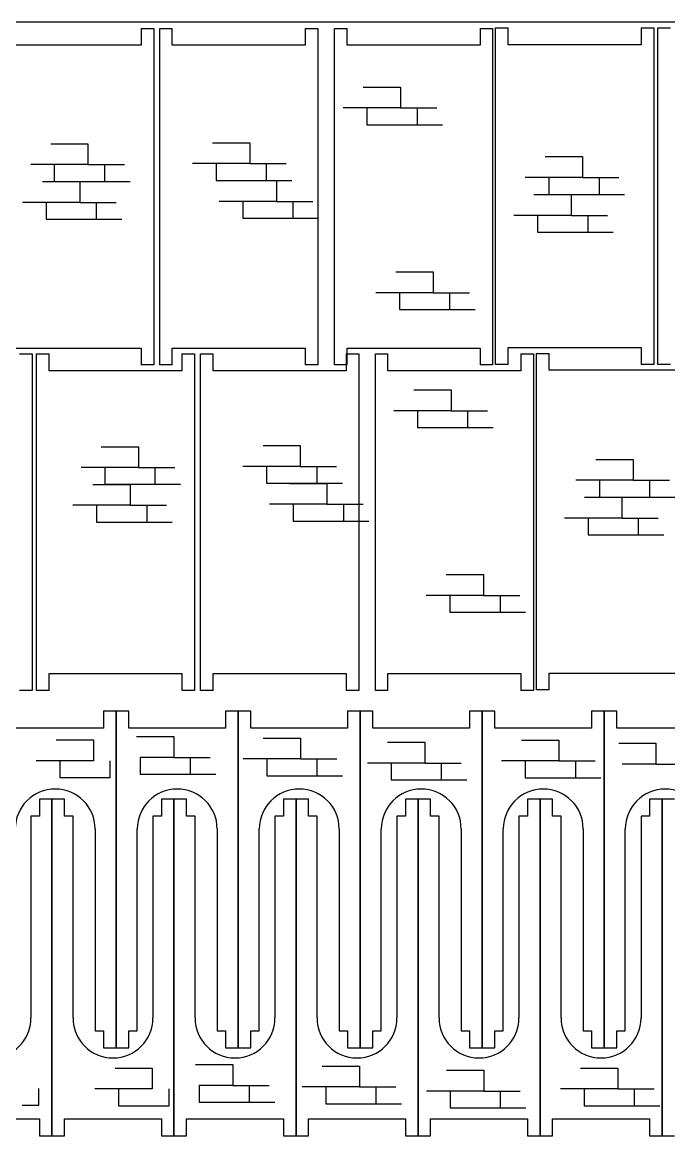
# Model space of a CAD drawing. Extents: x 12 to 612, y 217 to 777.
# Drawn here: x 268.1 to 344.9, y 644.8 to 777.1 of the extents above; entities that cross this region are included whole.
import ezdxf

# ---------------------------------------------------------------- set-up
doc = ezdxf.new("R2010")
doc.units = 0
doc.header["$MEASUREMENT"] = 0
doc.layers.get('0').update_dxf_attribs({"linetype": 'CONTINUOUS'})
doc.layers.add('VISIBLE__ISO_', color=7, linetype='CONTINUOUS')

msp = doc.modelspace()

# ---------------------------------------------------------------- linework, layer by layer
msp.add_line((612.27, 777.15), (12.27, 777.15))
at = {"color": 5}
for p, q in [((308.64, 769.44), (313.07, 769.44)), ((313.07, 769.44), (313.07, 766.96)), ((313.07, 766.96), (306.26, 766.96)), ((313.07, 766.96), (309.07, 766.96)), ((309.07, 766.96), (309.07, 764.96)), ((313.07, 766.96), (317.39, 766.96)), ((315.07, 764.96), (315.07, 766.96)), ((309.07, 764.96), (313.07, 764.96)), ((313.07, 764.96), (315.07, 764.96)), ((315.07, 764.96), (318.07, 764.96)), ((271.5, 762.69), (275.93, 762.69)), ((275.93, 762.69), (275.93, 760.22)), ((290.73, 762.82), (295.16, 762.82)), ((295.16, 762.82), (295.16, 760.34)), ((330.27, 761.17), (334.7, 761.17)), ((334.7, 761.17), (334.7, 758.69)), ((275.93, 760.22), (269.12, 760.22)), ((275.93, 760.22), (271.93, 760.22)), ((271.93, 760.22), (271.93, 758.22)), ((275.93, 760.22), (280.25, 760.22)), ((277.93, 758.22), (277.93, 760.22)), ((295.16, 760.34), (288.35, 760.34)), ((295.16, 760.34), (291.16, 760.34)), ((291.16, 760.34), (291.16, 758.34)), ((295.16, 760.34), (299.48, 760.34)), ((297.16, 758.34), (297.16, 760.34)), ((334.7, 758.69), (327.89, 758.69)), ((334.7, 758.69), (330.7, 758.69)), ((330.7, 758.69), (330.7, 756.69)), ((334.7, 758.69), (339.02, 758.69)), ((336.7, 756.69), (336.7, 758.69)), ((270.52, 758.21), (274.95, 758.21)), ((271.93, 758.22), (275.93, 758.22)), ((274.95, 758.21), (274.95, 755.73)), ((275.93, 758.22), (277.93, 758.22)), ((277.93, 758.22), (280.93, 758.22)), ((291.16, 758.34), (295.16, 758.34)), ((293.89, 758.32), (298.32, 758.32)), ((295.16, 758.34), (297.16, 758.34)), ((297.16, 758.34), (300.16, 758.34)), ((298.32, 758.32), (298.32, 755.84)), ((328.92, 756.67), (333.36, 756.67)), ((330.7, 756.69), (334.7, 756.69)), ((333.36, 756.67), (333.36, 754.19)), ((334.7, 756.69), (336.7, 756.69)), ((336.7, 756.69), (339.7, 756.69)), ((274.95, 755.73), (268.14, 755.73)), ((274.95, 755.73), (270.95, 755.73)), ((270.95, 755.73), (270.95, 753.73)), ((274.95, 755.73), (279.27, 755.73)), ((276.95, 753.73), (276.95, 755.73)), ((298.32, 755.84), (291.51, 755.84)), ((298.32, 755.84), (294.32, 755.84)), ((294.32, 755.84), (294.32, 753.84)), ((298.32, 755.84), (302.64, 755.84)), ((300.32, 753.84), (300.32, 755.84)), ((270.95, 753.73), (274.95, 753.73)), ((274.95, 753.73), (276.95, 753.73)), ((276.95, 753.73), (279.95, 753.73)), ((294.32, 753.84), (298.32, 753.84)), ((298.32, 753.84), (300.32, 753.84)), ((300.32, 753.84), (303.32, 753.84)), ((333.36, 754.19), (326.55, 754.19)), ((333.36, 754.19), (329.36, 754.19)), ((329.36, 754.19), (329.36, 752.19)), ((333.36, 754.19), (337.68, 754.19)), ((335.36, 752.19), (335.36, 754.19)), ((329.36, 752.19), (333.36, 752.19)), ((333.36, 752.19), (335.36, 752.19)), ((335.36, 752.19), (338.36, 752.19)), ((312.5, 747.48), (316.94, 747.48)), ((316.94, 747.48), (316.94, 745)), ((316.94, 745), (310.13, 745)), ((316.94, 745), (312.94, 745)), ((312.94, 745), (312.94, 743)), ((316.94, 745), (321.26, 745)), ((318.94, 743), (318.94, 745)), ((312.94, 743), (316.94, 743)), ((316.94, 743), (318.94, 743)), ((318.94, 743), (321.94, 743)), ((314.64, 733.44), (319.07, 733.44)), ((319.07, 733.44), (319.07, 730.96)), ((319.07, 730.96), (312.26, 730.96)), ((319.07, 730.96), (315.07, 730.96)), ((315.07, 730.96), (315.07, 728.96)), ((319.07, 730.96), (323.39, 730.96)), ((321.07, 728.96), (321.07, 730.96)), ((315.07, 728.96), (319.07, 728.96)), ((319.07, 728.96), (321.07, 728.96)), ((321.07, 728.96), (324.07, 728.96)), ((296.73, 726.82), (301.16, 726.82)), ((301.16, 726.82), (301.16, 724.34)), ((277.5, 726.69), (281.93, 726.69)), ((281.93, 726.69), (281.93, 724.22)), ((281.93, 724.22), (275.12, 724.22)), ((281.93, 724.22), (277.93, 724.22)), ((277.93, 724.22), (277.93, 722.22)), ((281.93, 724.22), (286.25, 724.22)), ((283.93, 722.22), (283.93, 724.22)), ((301.16, 724.34), (294.35, 724.34)), ((301.16, 724.34), (297.16, 724.34)), ((297.16, 724.34), (297.16, 722.34)), ((301.16, 724.34), (305.48, 724.34)), ((303.16, 722.34), (303.16, 724.34)), ((336.27, 725.17), (340.7, 725.17)), ((340.7, 725.17), (340.7, 722.69)), ((276.52, 722.21), (280.95, 722.21)), ((277.93, 722.22), (281.93, 722.22)), ((280.95, 722.21), (280.95, 719.73)), ((281.93, 722.22), (283.93, 722.22)), ((283.93, 722.22), (286.93, 722.22)), ((297.16, 722.34), (301.16, 722.34)), ((299.89, 722.32), (304.32, 722.32)), ((301.16, 722.34), (303.16, 722.34)), ((303.16, 722.34), (306.16, 722.34)), ((304.32, 722.32), (304.32, 719.84)), ((340.7, 722.69), (333.89, 722.69)), ((340.7, 722.69), (336.7, 722.69)), ((336.7, 722.69), (336.7, 720.69)), ((340.7, 722.69), (345.02, 722.69)), ((342.7, 720.69), (342.7, 722.69)), ((334.92, 720.67), (339.36, 720.67)), ((336.7, 720.69), (340.7, 720.69)), ((339.36, 720.67), (339.36, 718.19)), ((340.7, 720.69), (342.7, 720.69)), ((342.7, 720.69), (345.7, 720.69)), ((280.95, 719.73), (274.14, 719.73)), ((280.95, 719.73), (276.95, 719.73)), ((276.95, 719.73), (276.95, 717.73)), ((280.95, 719.73), (285.27, 719.73)), ((282.95, 717.73), (282.95, 719.73)), ((304.32, 719.84), (297.51, 719.84)), ((304.32, 719.84), (300.32, 719.84)), ((300.32, 719.84), (300.32, 717.84)), ((304.32, 719.84), (308.64, 719.84)), ((306.32, 717.84), (306.32, 719.84)), ((276.95, 717.73), (280.95, 717.73)), ((280.95, 717.73), (282.95, 717.73)), ((282.95, 717.73), (285.95, 717.73)), ((300.32, 717.84), (304.32, 717.84)), ((304.32, 717.84), (306.32, 717.84)), ((306.32, 717.84), (309.32, 717.84)), ((339.36, 718.19), (332.55, 718.19)), ((339.36, 718.19), (335.36, 718.19)), ((335.36, 718.19), (335.36, 716.19)), ((339.36, 718.19), (343.68, 718.19)), ((341.36, 716.19), (341.36, 718.19)), ((335.36, 716.19), (339.36, 716.19)), ((339.36, 716.19), (341.36, 716.19)), ((341.36, 716.19), (344.36, 716.19)), ((318.5, 711.48), (322.94, 711.48)), ((322.94, 711.48), (322.94, 709)), ((322.94, 709), (316.13, 709)), ((322.94, 709), (318.94, 709)), ((318.94, 709), (318.94, 707)), ((322.94, 709), (327.26, 709)), ((324.94, 707), (324.94, 709)), ((318.94, 707), (322.94, 707)), ((322.94, 707), (324.94, 707)), ((324.94, 707), (327.94, 707)), ((272.14, 691.82), (276.57, 691.82)), ((276.57, 691.82), (276.57, 689.34)), ((281.7, 692.23), (286.13, 692.23)), ((286.13, 692.23), (286.13, 689.75)), ((296.74, 692.05), (301.18, 692.05)), ((301.18, 692.05), (301.18, 689.57)), ((311.52, 691.56), (315.96, 691.56)), ((315.96, 691.56), (315.96, 689.08)), ((327.46, 691.8), (331.89, 691.8)), ((331.89, 691.8), (331.89, 689.33)), ((339, 691.43), (343.43, 691.43)), ((343.43, 691.43), (343.43, 688.96)), ((286.13, 689.75), (282.13, 689.75)), ((282.13, 689.75), (282.13, 687.75)), ((286.13, 689.75), (290.46, 689.75)), ((288.13, 687.75), (288.13, 689.75)), ((276.57, 689.34), (269.76, 689.34)), ((276.57, 689.34), (272.57, 689.34)), ((272.57, 689.34), (272.57, 687.34)), ((278.57, 687.34), (278.57, 689.34)), ((301.18, 689.57), (294.37, 689.57)), ((301.18, 689.57), (297.18, 689.57)), ((297.18, 689.57), (297.18, 687.57)), ((301.18, 689.57), (305.5, 689.57)), ((303.18, 687.57), (303.18, 689.57)), ((315.96, 689.08), (309.15, 689.08)), ((315.96, 689.08), (311.96, 689.08)), ((311.96, 689.08), (311.96, 687.08)), ((315.96, 689.08), (320.28, 689.08)), ((317.96, 687.08), (317.96, 689.08)), ((331.89, 689.33), (325.08, 689.33)), ((331.89, 689.33), (327.89, 689.33)), ((327.89, 689.33), (327.89, 687.33)), ((331.89, 689.33), (336.21, 689.33)), ((333.89, 687.33), (333.89, 689.33)), ((343.43, 688.96), (339.43, 688.96)), ((343.43, 688.96), (347.76, 688.96)), ((272.57, 687.34), (276.57, 687.34)), ((276.57, 687.34), (278.57, 687.34)), ((282.13, 687.75), (286.13, 687.75)), ((286.13, 687.75), (288.13, 687.75)), ((288.13, 687.75), (291.13, 687.75)), ((297.18, 687.57), (301.18, 687.57)), ((301.18, 687.57), (303.18, 687.57)), ((303.18, 687.57), (306.18, 687.57)), ((311.96, 687.08), (315.96, 687.08)), ((315.96, 687.08), (317.96, 687.08)), ((317.96, 687.08), (320.96, 687.08)), ((327.89, 687.33), (331.89, 687.33)), ((331.89, 687.33), (333.89, 687.33)), ((333.89, 687.33), (336.89, 687.33)), ((279.14, 652.82), (283.57, 652.82)), ((283.57, 652.82), (283.57, 650.34)), ((288.7, 653.23), (293.13, 653.23)), ((293.13, 653.23), (293.13, 650.75)), ((303.74, 653.05), (308.18, 653.05)), ((308.18, 653.05), (308.18, 650.57)), ((334.46, 652.8), (338.89, 652.8)), ((338.89, 652.8), (338.89, 650.33)), ((318.52, 652.56), (322.96, 652.56)), ((322.96, 652.56), (322.96, 650.08)), ((270.1, 648.39), (270.1, 650.39)), ((283.57, 650.34), (276.76, 650.34)), ((283.57, 650.34), (279.57, 650.34)), ((279.57, 650.34), (279.57, 648.34)), ((285.57, 648.34), (285.57, 650.34)), ((293.13, 650.75), (289.13, 650.75)), ((289.13, 650.75), (289.13, 648.75)), ((293.13, 650.75), (297.46, 650.75)), ((295.13, 648.75), (295.13, 650.75)), ((308.18, 650.57), (301.37, 650.57)), ((308.18, 650.57), (304.18, 650.57)), ((304.18, 650.57), (304.18, 648.57)), ((308.18, 650.57), (312.5, 650.57)), ((310.18, 648.57), (310.18, 650.57)), ((322.96, 650.08), (316.15, 650.08)), ((322.96, 650.08), (318.96, 650.08)), ((318.96, 650.08), (318.96, 648.08)), ((322.96, 650.08), (327.28, 650.08)), ((324.96, 648.08), (324.96, 650.08)), ((338.89, 650.33), (332.08, 650.33)), ((338.89, 650.33), (334.89, 650.33)), ((334.89, 650.33), (334.89, 648.33)), ((338.89, 650.33), (343.21, 650.33)), ((340.89, 648.33), (340.89, 650.33)), ((289.13, 648.75), (293.13, 648.75)), ((293.13, 648.75), (295.13, 648.75)), ((295.13, 648.75), (298.13, 648.75)), ((268.1, 648.39), (270.1, 648.39)), ((279.57, 648.34), (283.57, 648.34)), ((283.57, 648.34), (285.57, 648.34)), ((304.18, 648.57), (308.18, 648.57)), ((308.18, 648.57), (310.18, 648.57)), ((310.18, 648.57), (313.18, 648.57)), ((318.96, 648.08), (322.96, 648.08)), ((322.96, 648.08), (324.96, 648.08)), ((324.96, 648.08), (327.96, 648.08)), ((334.89, 648.33), (338.89, 648.33)), ((338.89, 648.33), (340.89, 648.33)), ((340.89, 648.33), (343.89, 648.33))]:
    msp.add_line(p, q, dxfattribs=at)
at = {"layer": 'VISIBLE__ISO_'}
for p, q in [((282.24, 776.41), (282.24, 774.41)), ((282.24, 776.41), (283.74, 776.41)), ((283.74, 776.41), (283.74, 736.41)), ((284.45, 776.41), (285.95, 776.41)), ((284.45, 736.41), (284.45, 776.41)), ((285.95, 774.41), (285.95, 776.41)), ((301.75, 776.41), (301.75, 774.41)), ((301.75, 776.41), (303.25, 776.41)), ((303.25, 776.41), (303.25, 736.41)), ((305.22, 776.41), (306.72, 776.41)), ((305.22, 736.41), (305.22, 776.41)), ((306.72, 774.41), (306.72, 776.41)), ((322.52, 776.41), (322.52, 774.41)), ((322.52, 776.41), (324.02, 776.41)), ((324.02, 776.41), (324.02, 736.41)), ((324.37, 776.47), (325.87, 776.47)), ((324.37, 736.47), (324.37, 776.47)), ((325.87, 774.47), (325.87, 776.47)), ((341.67, 776.47), (341.67, 774.47)), ((341.67, 776.47), (343.17, 776.47)), ((343.17, 776.47), (343.17, 736.47)), ((343.66, 776.47), (345.16, 776.47)), ((343.66, 736.47), (343.66, 776.47)), ((282.24, 774.41), (266.44, 774.41)), ((301.75, 774.41), (285.95, 774.41)), ((322.52, 774.41), (306.72, 774.41)), ((341.67, 774.47), (325.87, 774.47)), ((266.44, 738.41), (282.24, 738.41)), ((267.81, 737.72), (269.31, 737.72)), ((269.31, 737.72), (269.31, 697.72)), ((269.8, 737.72), (271.3, 737.72)), ((269.8, 697.72), (269.8, 737.72)), ((271.3, 735.72), (271.3, 737.72)), ((282.24, 738.41), (282.24, 736.41)), ((285.95, 736.41), (285.95, 738.41)), ((285.95, 738.41), (301.75, 738.41)), ((287.1, 737.72), (287.1, 735.72)), ((287.1, 737.72), (288.6, 737.72)), ((288.6, 737.72), (288.6, 697.72)), ((289.31, 737.72), (290.81, 737.72)), ((289.31, 697.72), (289.31, 737.72)), ((290.81, 735.72), (290.81, 737.72)), ((301.75, 738.41), (301.75, 736.41)), ((306.61, 737.72), (306.61, 735.72)), ((306.61, 737.72), (308.11, 737.72)), ((306.72, 736.41), (306.72, 738.41)), ((306.72, 738.41), (322.52, 738.41)), ((308.11, 737.72), (308.11, 697.72)), ((310.08, 737.72), (311.58, 737.72)), ((310.08, 697.72), (310.08, 737.72)), ((311.58, 735.72), (311.58, 737.72)), ((322.52, 738.41), (322.52, 736.41)), ((325.87, 736.47), (325.87, 738.47)), ((325.87, 738.47), (341.67, 738.47)), ((327.38, 737.72), (327.38, 735.72)), ((327.38, 737.72), (328.88, 737.72)), ((328.88, 737.72), (328.88, 697.72)), ((329.23, 737.78), (330.73, 737.78)), ((329.23, 697.78), (329.23, 737.78)), ((330.73, 735.78), (330.73, 737.78)), ((341.67, 738.47), (341.67, 736.47)), ((283.74, 736.41), (282.24, 736.41)), ((285.95, 736.41), (284.45, 736.41)), ((303.25, 736.41), (301.75, 736.41)), ((306.72, 736.41), (305.22, 736.41)), ((324.02, 736.41), (322.52, 736.41)), ((325.87, 736.47), (324.37, 736.47)), ((343.17, 736.47), (341.67, 736.47)), ((345.16, 736.47), (343.66, 736.47)), ((287.1, 735.72), (271.3, 735.72)), ((306.61, 735.72), (290.81, 735.72)), ((327.38, 735.72), (311.58, 735.72)), ((346.53, 735.78), (330.73, 735.78)), ((271.3, 697.72), (271.3, 699.72)), ((271.3, 699.72), (287.1, 699.72)), ((287.1, 699.72), (287.1, 697.72)), ((290.81, 697.72), (290.81, 699.72)), ((290.81, 699.72), (306.61, 699.72)), ((306.61, 699.72), (306.61, 697.72)), ((311.58, 697.72), (311.58, 699.72)), ((311.58, 699.72), (327.38, 699.72)), ((327.38, 699.72), (327.38, 697.72)), ((330.73, 697.78), (330.73, 699.78)), ((330.73, 699.78), (346.53, 699.78)), ((269.31, 697.72), (267.81, 697.72)), ((271.3, 697.72), (269.8, 697.72)), ((288.6, 697.72), (287.1, 697.72)), ((290.81, 697.72), (289.31, 697.72)), ((308.11, 697.72), (306.61, 697.72)), ((311.58, 697.72), (310.08, 697.72)), ((328.88, 697.72), (327.38, 697.72)), ((330.73, 697.78), (329.23, 697.78)), ((277.78, 695.24), (277.78, 693.24)), ((279.28, 695.24), (277.78, 695.24)), ((279.28, 655.24), (279.28, 695.24)), ((280.78, 695.24), (279.28, 695.24)), ((279.28, 695.24), (279.28, 655.24)), ((280.78, 693.24), (280.78, 695.24)), ((292.28, 695.24), (292.28, 693.24)), ((293.78, 695.24), (292.28, 695.24)), ((293.78, 655.24), (293.78, 695.24)), ((295.28, 695.24), (293.78, 695.24)), ((293.78, 695.24), (293.78, 655.24)), ((295.28, 693.24), (295.28, 695.24)), ((306.78, 695.24), (306.78, 693.24)), ((308.28, 695.24), (306.78, 695.24)), ((308.28, 655.24), (308.28, 695.24)), ((309.78, 695.24), (308.28, 695.24)), ((308.28, 695.24), (308.28, 655.24)), ((309.78, 693.24), (309.78, 695.24)), ((321.28, 695.24), (321.28, 693.24)), ((322.78, 695.24), (321.28, 695.24)), ((322.78, 655.24), (322.78, 695.24)), ((324.28, 695.24), (322.78, 695.24)), ((322.78, 695.24), (322.78, 655.24)), ((324.28, 693.24), (324.28, 695.24)), ((335.78, 695.24), (335.78, 693.24)), ((337.28, 695.24), (335.78, 695.24)), ((337.28, 655.24), (337.28, 695.24)), ((338.78, 695.24), (337.28, 695.24)), ((337.28, 695.24), (337.28, 655.24)), ((338.78, 693.24), (338.78, 695.24)), ((277.78, 693.24), (266.28, 693.24)), ((292.28, 693.24), (280.78, 693.24)), ((306.78, 693.24), (295.28, 693.24)), ((321.28, 693.24), (309.78, 693.24)), ((335.78, 693.24), (324.28, 693.24)), ((350.28, 693.24), (338.78, 693.24)), ((270.15, 684.77), (270.15, 682.77)), ((271.65, 684.77), (270.15, 684.77)), ((273.15, 684.77), (271.65, 684.77)), ((271.65, 684.77), (271.65, 644.77)), ((271.65, 644.77), (271.65, 684.77)), ((273.15, 682.77), (273.15, 684.77)), ((284.65, 684.77), (284.65, 682.77)), ((286.15, 684.77), (284.65, 684.77)), ((286.15, 644.77), (286.15, 684.77)), ((287.65, 684.77), (286.15, 684.77)), ((286.15, 684.77), (286.15, 644.77)), ((287.65, 682.77), (287.65, 684.77)), ((299.15, 684.77), (299.15, 682.77)), ((300.65, 684.77), (299.15, 684.77)), ((302.15, 684.77), (300.65, 684.77)), ((300.65, 684.77), (300.65, 644.77)), ((300.65, 644.77), (300.65, 684.77)), ((302.15, 682.77), (302.15, 684.77)), ((313.65, 684.77), (313.65, 682.77)), ((315.15, 684.77), (313.65, 684.77)), ((315.15, 644.77), (315.15, 684.77)), ((316.65, 684.77), (315.15, 684.77)), ((315.15, 684.77), (315.15, 644.77)), ((316.65, 682.77), (316.65, 684.77)), ((328.15, 684.77), (328.15, 682.77)), ((329.65, 684.77), (328.15, 684.77)), ((331.15, 684.77), (329.65, 684.77)), ((329.65, 684.77), (329.65, 644.77)), ((329.65, 644.77), (329.65, 684.77)), ((331.15, 682.77), (331.15, 684.77)), ((342.65, 684.77), (342.65, 682.77)), ((344.15, 684.77), (342.65, 684.77)), ((344.15, 644.77), (344.15, 684.77)), ((345.65, 684.77), (344.15, 684.77)), ((344.15, 684.77), (344.15, 644.77)), ((270.15, 682.77), (269.15, 682.77)), ((269.15, 682.77), (269.15, 658.77)), ((274.15, 682.77), (273.15, 682.77)), ((274.15, 658.77), (274.15, 682.77)), ((284.65, 682.77), (283.65, 682.77)), ((283.65, 682.77), (283.65, 658.77)), ((288.65, 682.77), (287.65, 682.77)), ((288.65, 658.77), (288.65, 682.77)), ((299.15, 682.77), (298.15, 682.77)), ((298.15, 682.77), (298.15, 658.77)), ((303.15, 682.77), (302.15, 682.77)), ((303.15, 658.77), (303.15, 682.77)), ((313.65, 682.77), (312.65, 682.77)), ((312.65, 682.77), (312.65, 658.77)), ((317.65, 682.77), (316.65, 682.77)), ((317.65, 658.77), (317.65, 682.77)), ((328.15, 682.77), (327.15, 682.77)), ((327.15, 682.77), (327.15, 658.77)), ((332.15, 682.77), (331.15, 682.77)), ((332.15, 658.77), (332.15, 682.77)), ((342.65, 682.77), (341.65, 682.77)), ((341.65, 682.77), (341.65, 658.77)), ((276.78, 681.24), (276.78, 657.24)), ((281.78, 657.24), (281.78, 681.24)), ((291.28, 681.24), (291.28, 657.24)), ((296.28, 657.24), (296.28, 681.24)), ((305.78, 681.24), (305.78, 657.24)), ((310.78, 657.24), (310.78, 681.24)), ((320.28, 681.24), (320.28, 657.24)), ((325.28, 657.24), (325.28, 681.24)), ((334.78, 681.24), (334.78, 657.24)), ((339.78, 657.24), (339.78, 681.24)), ((276.78, 657.24), (277.78, 657.24)), ((277.78, 657.24), (277.78, 655.24)), ((280.78, 655.24), (280.78, 657.24)), ((280.78, 657.24), (281.78, 657.24)), ((291.28, 657.24), (292.28, 657.24)), ((292.28, 657.24), (292.28, 655.24)), ((295.28, 655.24), (295.28, 657.24)), ((295.28, 657.24), (296.28, 657.24)), ((305.78, 657.24), (306.78, 657.24)), ((306.78, 657.24), (306.78, 655.24)), ((309.78, 655.24), (309.78, 657.24)), ((309.78, 657.24), (310.78, 657.24)), ((320.28, 657.24), (321.28, 657.24)), ((321.28, 657.24), (321.28, 655.24)), ((324.28, 655.24), (324.28, 657.24)), ((324.28, 657.24), (325.28, 657.24)), ((334.78, 657.24), (335.78, 657.24)), ((335.78, 657.24), (335.78, 655.24)), ((338.78, 655.24), (338.78, 657.24)), ((338.78, 657.24), (339.78, 657.24)), ((277.78, 655.24), (279.28, 655.24)), ((279.28, 655.24), (280.78, 655.24)), ((292.28, 655.24), (293.78, 655.24)), ((293.78, 655.24), (295.28, 655.24)), ((306.78, 655.24), (308.28, 655.24)), ((308.28, 655.24), (309.78, 655.24)), ((321.28, 655.24), (322.78, 655.24)), ((322.78, 655.24), (324.28, 655.24)), ((335.78, 655.24), (337.28, 655.24)), ((337.28, 655.24), (338.78, 655.24)), ((258.65, 646.77), (270.15, 646.77)), ((270.15, 646.77), (270.15, 644.77)), ((273.15, 644.77), (273.15, 646.77)), ((273.15, 646.77), (284.65, 646.77)), ((284.65, 646.77), (284.65, 644.77)), ((287.65, 644.77), (287.65, 646.77)), ((287.65, 646.77), (299.15, 646.77)), ((299.15, 646.77), (299.15, 644.77)), ((302.15, 644.77), (302.15, 646.77)), ((302.15, 646.77), (313.65, 646.77)), ((313.65, 646.77), (313.65, 644.77)), ((316.65, 644.77), (316.65, 646.77)), ((316.65, 646.77), (328.15, 646.77)), ((328.15, 646.77), (328.15, 644.77)), ((331.15, 644.77), (331.15, 646.77)), ((331.15, 646.77), (342.65, 646.77)), ((342.65, 646.77), (342.65, 644.77)), ((270.15, 644.77), (271.65, 644.77)), ((271.65, 644.77), (273.15, 644.77)), ((284.65, 644.77), (286.15, 644.77)), ((286.15, 644.77), (287.65, 644.77)), ((299.15, 644.77), (300.65, 644.77)), ((300.65, 644.77), (302.15, 644.77)), ((313.65, 644.77), (315.15, 644.77)), ((315.15, 644.77), (316.65, 644.77)), ((328.15, 644.77), (329.65, 644.77)), ((329.65, 644.77), (331.15, 644.77)), ((342.65, 644.77), (344.15, 644.77)), ((344.15, 644.77), (345.65, 644.77))]:
    msp.add_line(p, q, dxfattribs=at)
for centre, start, end in [((272.03, 681.24), 0, 180), ((286.53, 681.24), 0, 180), ((301.03, 681.24), 0, 180), ((315.53, 681.24), 0, 180), ((330.03, 681.24), 0, 180), ((344.53, 681.24), 0, 180), ((264.4, 658.77), 180, 0), ((278.9, 658.77), 180, 0), ((293.4, 658.77), 180, 0), ((307.9, 658.77), 180, 0), ((322.4, 658.77), 180, 0), ((336.9, 658.77), 180, 0)]:
    msp.add_arc(centre, 4.75, start, end, dxfattribs=at)

doc.saveas('drawing.dxf')
